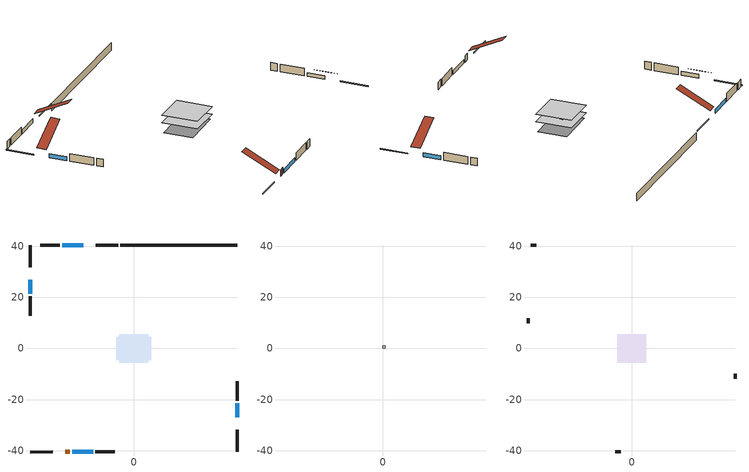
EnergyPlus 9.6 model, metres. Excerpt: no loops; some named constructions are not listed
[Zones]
living space
 floor adiabatic (AdiabaticFloorConstruction): -5.6,-5.6 -5.6,5.6 5.6,5.6 5.6,-5.6 z0.3
 floor foundation (Slab1 construction): -6.86,-4.57 -6.86,4.57 6.86,4.57 6.86,-4.57 z-2.13
 wall outside (RimJoist1 construction 1): -6.12,40.53 -14.93,40.53 z0.3:0.61
 wall outside (RimJoist1 construction 3): -40.53,-40.53 -31.72,-40.53 z0.3:0.61
 wall outside (RimJoist1 construction): -40.53,40.53 -40.53,31.72 z0.3:0.61
 wall outside (RimJoist1 construction 2): 40.53,-40.53 40.53,-31.72 z0.3:0.61
 wall outside (AdiabaticWallConstruction 1): -26.9,-40.53 -25.07,-40.53 z0.3:2.34
 wall outside (AdiabaticWallConstruction): -19.75,40.53 -27.98,40.53 / 40.53,-26.9 40.53,-21.41 / -24.14,-40.53 -15.91,-40.53 / -40.53,26.9 -40.53,21.41 z0.3:1.52
 wall outside (Wall1 construction): -28.91,40.53 -36.53,40.53 / -14.99,-40.53 -7.37,-40.53 / -40.53,20.49 -40.53,12.87 / 40.53,-20.49 40.53,-12.87 z0.3:2.74
 wall foundation (FoundationWall1 construction): 40.53,40.53 -5.19,40.53 z-2.13:0.3
 window (WindowConstruction): -19.75,40.53 -27.98,40.53 z0.3:1.52
 window (WindowConstruction 1): 40.53,-26.9 40.53,-21.41 z0.3:1.52
 window (WindowConstruction 2): -24.14,-40.53 -15.91,-40.53 z0.3:1.52
 window (WindowConstruction 3): -40.53,26.9 -40.53,21.41 z0.3:1.52
 door (Door): -26.9,-40.53 -25.07,-40.53 z0.3:2.34
 ceiling adiabatic (AdiabaticFloorConstruction 1): 5.6,-5.6 5.6,5.6 -5.6,5.6 -5.6,-5.6 z0.3
central ac and furnace airloop ret air zone
 floor adiabatic (AdiabaticConst): 0,0 0,1 1,1 1,0 z0
 wall adiabatic (AdiabaticConst): 0,1 0,0 1,0 1,1 0,1 z0:1
 ceiling adiabatic (AdiabaticConst): 1,0 1,1 0,1 0,0 z1
attic - unvented
 floor to living space (FrameFloor1 construction Reversed): -5.6,-5.6 -5.6,5.6 5.6,5.6 5.6,-5.6 z2.74
 wall outside (Wall2 construction): -37.46,40.53 -39.6,40.53 / -6.44,-40.53 -4.29,-40.53 / -40.53,11.94 -40.53,9.79 / 40.53,-11.94 40.53,-9.79 z0.3:2.74
 roof outside (Roof1 construction): -18.82,40.53,2.74 -18.82,29.94,8.04 -15.86,29.94,8.04 -15.86,40.53,2.74; -27.83,-40.53,2.74 -27.83,-29.94,8.04 -30.79,-29.94,8.04 -30.79,-40.53,2.74; -40.53,27.83,2.74 -29.94,27.83,8.04 -29.94,30.79,8.04 -40.53,30.79,2.74; 40.53,-27.83,2.74 29.94,-27.83,8.04 29.94,-30.79,8.04 40.53,-30.79,2.74
[Construction]
FrameFloor1 construction: ceiling loosefill ins, ceiling stud and cavity, gypsum board
[EnergyManagementSystem:Program]
central_ac_and_furnace_unitary_system_IQ_program: Set F_CH = -0.25; Set a1_AF_Qgr_clg = 0.718664047; Set a2_AF_Qgr_clg = 0.41797409; Set a3_AF_Qgr_clg = -0.136638137; Set a1_AF_EIR_clg = 1.143487507; Set a2_AF_EIR_clg = -0.13943972; Set a3_AF_EIR_clg = -0.004047787; Set a1_CH_Qgr_clg = -0.946; Set a2_CH_Qgr_clg = 0.0493; Set a3_CH_Qgr_clg = -0.00118; Set a4_CH_Qgr_clg = -1.15; Set a1_CH_P_clg = -0.313; Set a2_CH_P_clg = 0.0115; Set a3_CH_P_clg = 0.00266; Set a4_CH_P_clg = -0.116; Set q0_CH_clg = a1_CH_Qgr_clg; Set q1_CH_clg = a2_CH_Qgr_clg*central_ac_and_furnace_unitary_system_IQ_tin_s; Set q2_CH_clg = a3_CH_Qgr_clg*central_ac_and_furnace_unitary_system_IQ_tt_s; Set q3_CH_clg = a4_CH_Qgr_clg*F_CH; Set Y_CH_Q_clg = 1 + ((q0_CH_clg+(q1_CH_clg)+(q2_CH_clg)+(q3_CH_clg))*F_CH); Set p1_CH_clg = a1_CH_P_clg; Set p2_CH_clg = a2_CH_P_clg*central_ac_and_furnace_unitary_system_IQ_tin_s; Set p3_CH_clg = a3_CH_P_clg*central_ac_and_furnace_unitary_system_IQ_tt_s; Set p4_CH_clg = a4_CH_P_clg*F_CH; Set Y_CH_COP_clg = Y_CH_Q_clg/(1 + (p1_CH_clg+(p2_CH_clg)+(p3_CH_clg)+(p4_CH_clg))*F_CH); Set FF_CH = 1.182; Set FF_AF_clg = 1.0 + (-0.05); Set q_AF_CH_clg = (a1_AF_Qgr_clg) + ((a2_AF_Qgr_clg)*FF_CH) + ((a3_AF_Qgr_clg)*FF_CH*FF_CH); Set eir_AF_CH_clg = (a1_AF_EIR_clg) + ((a2_AF_EIR_clg)*FF_CH) + ((a3_AF_EIR_clg)*FF_CH*FF_CH); Set p_CH_Q_clg = Y_CH_Q_clg/q_AF_CH_clg; Set p_CH_COP_clg = Y_CH_COP_clg*eir_AF_CH_clg; Set FF_AF_comb_clg = FF_CH * FF_AF_clg; Set p_AF_Q_clg = (a1_AF_Qgr_clg) + ((a2_AF_Qgr_clg)*FF_AF_comb_clg) + ((a3_AF_Qgr_clg)*FF_AF_comb_clg*FF_AF_comb_clg); Set p_AF_COP_clg = 1.0 / ((a1_AF_EIR_clg) + ((a2_AF_EIR_clg)*FF_AF_comb_clg) + ((a3_AF_EIR_clg)*FF_AF_comb_clg*FF_AF_comb_clg)); Set FF_AF_nodef_clg = FF_AF_clg / (1 + (-0.25)); Set CAP_Cutler_Curve_Pre_clg = (a1_AF_Qgr_clg) + ((a2_AF_Qgr_clg)*FF_AF_nodef_clg) + ((a3_AF_Qgr_clg)*FF_AF_nodef_clg*FF_AF_nodef_clg); Set EIR_Cutler_Curve_Pre_clg = (a1_AF_EIR_clg) + ((a2_AF_EIR_clg)*FF_AF_nodef_clg) + ((a3_AF_EIR_clg)*FF_AF_nodef_clg*FF_AF_nodef_clg); Set CAP_Cutler_Curve_After_clg = p_CH_Q_clg * p_AF_Q_clg; Set EIR_Cutler_Curve_After_clg = (1.0 / (p_CH_COP_clg * p_AF_COP_clg)); Set CAP_IQ_adj_clg = CAP_Cutler_Curve_After_clg / CAP_Cutler_Curve_Pre_clg; Set EIR_IQ_adj_clg = EIR_Cutler_Curve_After_clg / EIR_Cutler_Curve_Pre_clg; Set CAP_c1_clg = 0.718664047; Set CAP_c2_clg = 0.41797409; Set CAP_c3_clg = -0.136638137; Set EIR_c1_clg = 1.143487507; Set EIR_c2_clg = -0.13943972; Set EIR_c3_clg = -0.004047787; Set cap_curve_v_pre_clg = (CAP_c1_clg) + ((CAP_c2_clg)*FF_AF_nodef_clg) + ((CAP_c3_clg)*FF_AF_nodef_clg*FF_AF_nodef_clg); Set eir_curve_v_pre_clg = (EIR_c1_clg) + ((EIR_c2_clg)*FF_AF_nodef_clg) + ((EIR_c3_clg)*FF_AF_nodef_clg*FF_AF_nodef_clg); Set central_ac_and_furnace_unitary_system_IQ_cap_act_clg = cap_curve_v_pre_clg * CAP_IQ_adj_clg; Set central_ac_and_furnace_unitary_system_IQ_eir_pow_act_clg = eir_curve_v_pre_clg * EIR_IQ_adj_clg; If central_ac_and_furnace_unitary_system_IQ_cap_act_clg < 0.0; Set central_ac_and_furnace_unitary_system_IQ_cap_act_clg = 1.0; EndIf; If central_ac_and_furnace_unitary_system_IQ_eir_pow_act_clg < 0.0; Set central_ac_and_furnace_unitary_system_IQ_eir_pow_act_clg = 1.0; EndIf
component_loads_program: Set hr_walls = 0; Set hr_walls = hr_walls + s_conv_9 + s_ig_9 + s_sol_9 + s_lgt_9 + s_surf_9; Set hr_walls = hr_walls + s_conv_10 + s_ig_10 + s_sol_10 + s_lgt_10 + s_surf_10; Set hr_walls = hr_walls + s_conv_11 + s_ig_11 + s_sol_11 + s_lgt_11 + s_surf_11; Set hr_walls = hr_walls + s_conv_12 + s_ig_12 + s_sol_12 + s_lgt_12 + s_surf_12; Set hr_rim_joists = 0; Set hr_rim_joists = hr_rim_joists + s_conv_4 + s_ig_4 + s_sol_4 + s_lgt_4 + s_surf_4; Set hr_rim_joists = hr_rim_joists + s_conv_5 + s_ig_5 + s_sol_5 + s_lgt_5 + s_surf_5; Set hr_rim_joists = hr_rim_joists + s_conv_6 + s_ig_6 + s_sol_6 + s_lgt_6 + s_surf_6; Set hr_rim_joists = hr_rim_joists + s_conv_7 + s_ig_7 + s_sol_7 + s_lgt_7 + s_surf_7; Set hr_foundation_walls = 0; Set hr_foundation_walls = hr_foundation_walls + s_conv + s_ig + s_sol + s_lgt + s_surf; Set hr_floors = 0; Set hr_slabs = 0; Set hr_slabs = hr_slabs + s_conv_8 + s_ig_8 + s_sol_8 + s_lgt_8 + s_surf_8; Set hr_ceilings = 0; Set hr_ceilings = hr_ceilings + s_conv_1 + s_ig_1 + s_sol_1 + s_lgt_1 + s_surf_1; Set hr_roofs = 0; Set hr_windows = 0; Set hr_windows = hr_windows - ss_trans_in + ss_back_out * ZoneTimestep * 3600 + ss_sw_abs * ZoneTimestep * 3600 - ss_sol_abs + ss_trans_out * ZoneTimestep * 3600 + ss_conv_1 + ss_ig_1 + ss_surf_1; Set hr_windows = hr_windows - ss_trans_in_1 + ss_back_out_1 * ZoneTimestep * 3600 + ss_sw_abs_1 * ZoneTimestep * 3600 - ss_sol_abs_1 + ss_trans_out_1 * ZoneTimestep * 3600 + ss_conv_2 + ss_ig_2 + ss_surf_2; Set hr_windows = hr_windows - ss_trans_in_2 + ss_back_out_2 * ZoneTimestep * 3600 + ss_sw_abs_2 * ZoneTimestep * 3600 - ss_sol_abs_2 + ss_trans_out_2 * ZoneTimestep * 3600 + ss_conv_3 + ss_ig_3 + ss_surf_3; Set hr_windows = hr_windows - ss_trans_in_3 + ss_back_out_3 * ZoneTimestep * 3600 + ss_sw_abs_3 * ZoneTimestep * 3600 - ss_sol_abs_3 + ss_trans_out_3 * ZoneTimestep * 3600 + ss_conv_4 + ss_ig_4 + ss_surf_4; Set hr_doors = 0; Set hr_doors = hr_doors + ss_sol + ss_lgt + ss_conv + ss_ig + ss_surf; Set hr_skylights = 0; Set hr_internal_mass = 0; Set hr_internal_mass = hr_internal_mass + s_conv_2 + s_ig_2 + s_sol_2 + s_lgt_2 + s_surf_2; Set hr_internal_mass = hr_internal_mass + s_conv_3 + s_ig_3 + s_sol_3 + s_lgt_3 + s_surf_3; Set hr_internal_mass = hr_internal_mass + im_conv + im_ig + im_sol + im_lgt + im_surf; Set hr_internal_mass = hr_internal_mass + im_conv_1 + im_ig_1 + im_sol_1 + im_lgt_1 + im_surf_1; Set hr_internal_mass = hr_internal_mass + im_conv_2 + im_ig_2 + im_sol_2 + im_lgt_2 + im_surf_2; Set hr_internal_mass = hr_internal_mass + im_conv_3 + im_ig_3 + im_sol_3 + im_lgt_3 + im_surf_3; Set hr_intgains = 0; Set hr_intgains = hr_intgains - ig_ee_conv - ig_ee_rad; Set hr_intgains = hr_intgains - ig_ee_conv_1 - ig_ee_rad_1; Set hr_intgains = hr_intgains - ig_ee_conv_2 - ig_ee_rad_2; Set hr_intgains = hr_intgains - ig_ee_conv_3 - ig_ee_rad_3; Set hr_intgains = hr_intgains - ig_ee_conv_4 - ig_ee_rad_4; Set hr_intgains = hr_intgains - ig_ee_conv_5 - ig_ee_rad_5; Set hr_intgains = hr_intgains - ig_ee_conv_6 - ig_ee_rad_6; Set hr_intgains = hr_intgains - ig_ee_conv_7 - ig_ee_rad_7; Set hr_intgains = hr_intgains - ig_oe_conv - ig_oe_rad; Set hr_intgains = hr_intgains - ig_oe_conv_1 - ig_oe_rad_1; Set hr_intgains = hr_intgains - ig_oe_conv_2 - ig_oe_rad_2; Set hr_intgains = hr_intgains - ig_lgt_conv - ig_lgt_rad - ig_lgt_vis; Set hr_intgains = hr_intgains - ig_ppl_conv - ig_ppl_rad; Set hr_intgains = hr_intgains + dhw_loss * (1.0*(1-dhw_rtf) + 1.0*dhw_rtf); Set hr_infil = 0; Set hr_infil = hr_infil - infil_gain + infil_loss; Set hr_natvent = 0; Set hr_natvent = hr_natvent - natural_vent_gain + natural_vent_loss; Set hr_whf = 0; Set hr_whf = hr_whf - whole_house_fan_gain + whole_house_fan_loss; Set hr_mechvent = 0; Set hr_mechvent = hr_mechvent - mv_conv - mv_rad; Set hr_mechvent = hr_mechvent - mv_conv_1 - mv_rad_1; Set hr_mechvent = hr_mechvent - mv_conv_2 - mv_rad_2; Set hr_mechvent = hr_mechvent - mv_conv_3 - mv_rad_3; Set hr_ducts = 0; Set hr_ducts = hr_ducts - ducts_conv - ducts_rad; Set hr_ducts = hr_ducts - ducts_conv_1 - ducts_rad_1; Set hr_ducts = hr_ducts - ducts_conv_2 - ducts_rad_2; Set hr_ducts = hr_ducts - ducts_conv_3 - ducts_rad_3; Set hr_ducts = hr_ducts - ducts_conv_4 - ducts_rad_4; Set hr_ducts = hr_ducts - ducts_conv_5 - ducts_rad_5; Set hr_ducts = hr_ducts + (duct_mix_loss - duct_mix_gain); Set htg_mode = 0; Set clg_mode = 0; If (htg_load_liv > 0); Set htg_mode = 1; ElseIf (clg_load_liv > 0); Set clg_mode = 1; ElseIf (cool_season > 0); Set clg_mode = 1; Else; Set htg_mode = 1; EndIf; Set loads_htg_walls = hr_walls * htg_mode; Set loads_htg_rim_joists = hr_rim_joists * htg_mode; Set loads_htg_foundation_walls = hr_foundation_walls * htg_mode; Set loads_htg_floors = hr_floors * htg_mode; Set loads_htg_slabs = hr_slabs * htg_mode; Set loads_htg_ceilings = hr_ceilings * htg_mode; Set loads_htg_roofs = hr_roofs * htg_mode; Set loads_htg_windows = hr_windows * htg_mode; Set loads_htg_doors = hr_doors * htg_mode; Set loads_htg_skylights = hr_skylights * htg_mode; Set loads_htg_internal_mass = hr_internal_mass * htg_mode; Set loads_htg_intgains = hr_intgains * htg_mode; Set loads_htg_infil = hr_infil * htg_mode; Set loads_htg_mechvent = hr_mechvent * htg_mode; Set loads_htg_natvent = hr_natvent * htg_mode; Set loads_htg_whf = hr_whf * htg_mode; Set loads_htg_ducts = hr_ducts * htg_mode; Set loads_clg_walls = -hr_walls * clg_mode; Set loads_clg_rim_joists = -hr_rim_joists * clg_mode; Set loads_clg_foundation_walls = -hr_foundation_walls * clg_mode; Set loads_clg_floors = -hr_floors * clg_mode; Set loads_clg_slabs = -hr_slabs * clg_mode; Set loads_clg_ceilings = -hr_ceilings * clg_mode; Set loads_clg_roofs = -hr_roofs * clg_mode; Set loads_clg_windows = -hr_windows * clg_mode; Set loads_clg_doors = -hr_doors * clg_mode; Set loads_clg_skylights = -hr_skylights * clg_mode; Set loads_clg_internal_mass = -hr_internal_mass * clg_mode; Set loads_clg_intgains = -hr_intgains * clg_mode; Set loads_clg_infil = -hr_infil * clg_mode; Set loads_clg_mechvent = -hr_mechvent * clg_mode; Set loads_clg_natvent = -hr_natvent * clg_mode; Set loads_clg_whf = -hr_whf * clg_mode; Set loads_clg_ducts = -hr_ducts * clg_mode
natural_vent_program: Set Tin = airflow_tin_s; Set Tout = airflow_tt_s; Set Wout = out_wt_s; Set Pbar = out_pb_s; Set Phiout = (@RhFnTdbWPb Tout Wout Pbar); Set MaxHR = 0.0115; Set MaxRH = 0.7; Set Tnvsp = (htg_sp_s + clg_sp_s) / 2; Set NVavail = natural_vent_avail_s; Set ClgSsnAvail = cool_season; If (Wout < MaxHR) && (Phiout < MaxRH) && (Tin > Tout) && (Tin > Tnvsp) && (ClgSsnAvail > 0); Set WHF_Flow = 0; Set Adj = (Tin-Tnvsp)/(Tin-Tout); Set Adj = (@Min Adj 1); Set Adj = (@Max Adj 0); If (WHF_Flow > 0); Set natural_vent_flow_act = 0; Set whole_house_fan_flow_act = WHF_Flow*Adj; Set whole_house_fan_mix_act = WHF_Flow*Adj; Set WHF_W = 0; Set whole_house_fan_act = WHF_W*Adj; ElseIf (NVavail > 0); Set NVArea = 13444.9279488; Set Cs = 0.00010923681099656359; Set Cw = 6.798490431308354e-05; Set Tdiff = Tin-Tout; Set dT = (@Abs Tdiff); Set Vwind = site_vw_s; Set SGNV = NVArea*Adj*((((Cs*dT)+(Cw*(Vwind^2)))^0.5)/1000); Set MaxNV = 3.3980215910400005; Set natural_vent_flow_act = (@Min SGNV MaxNV); Set whole_house_fan_flow_act = 0; Set whole_house_fan_mix_act = 0; Set whole_house_fan_act = 0; EndIf; Else; Set natural_vent_flow_act = 0; Set whole_house_fan_flow_act = 0; Set whole_house_fan_mix_act = 0; Set whole_house_fan_act = 0; EndIf
total_loads_program: Set loads_htg_tot = 0; Set loads_clg_tot = 0; If htg_load_liv > 0; Set loads_htg_tot = htg_load_tot - clg_load_tot; ElseIf clg_load_liv > 0; Set loads_clg_tot = clg_load_tot - htg_load_tot; EndIf
water_heater_EC_adj: Set dhw_e_cons = water_heater_energy + water_heater_on_cycle_parasitic + water_heater_off_cycle_parasitic; Set water_heater_ec_adj_act = -0.06977296157475688 * dhw_e_cons
[EnergyManagementSystem:Subroutine]
central_ac_and_furnace_airloop_0_duct_subroutine: Set AH_MFR = central_ac_and_furnace_airloop_AH_MFR; If AH_MFR>0; Set AH_Tout = central_ac_and_furnace_airloop_AH_Tout; Set AH_Wout = central_ac_and_furnace_airloop_AH_Wout; Set RA_T = central_ac_and_furnace_airloop_RA_T; Set RA_W = central_ac_and_furnace_airloop_Ra_W; Set Fan_RTF = central_ac_and_furnace_airloop_Fan_RTF; Set DZ_T = central_ac_and_furnace_airloop_0_DZ_T; Set DZ_W = central_ac_and_furnace_airloop_0_DZ_W; Set AH_VFR = central_ac_and_furnace_airloop_AH_VFR; Set h_SA = (@HFnTdbW AH_Tout AH_Wout); Set h_RA = (@HFnTdbW RA_T RA_W); Set h_fg = (@HfgAirFnWTdb AH_Wout AH_Tout); Set h_DZ = (@HFnTdbW DZ_T DZ_W); Set air_cp = 1006.0; Set f_sup = 0.035396 / (central_ac_and_furnace_airloop_max_sup_fan_mfr * 1.0135); Set f_ret = 0.011799 / (central_ac_and_furnace_airloop_max_sup_fan_mfr * 1.0135); Set sup_lk_mfr = f_sup * AH_MFR; Set ret_lk_mfr = f_ret * AH_MFR; Set SupTotLkToLiv = sup_lk_mfr*(h_RA - h_SA); Set SupLatLkToLv = sup_lk_mfr*h_fg*(RA_W-AH_Wout); Set SupSensLkToLv = SupTotLkToLiv-SupLatLkToLv; Set supply_ua = 17.617; Set eTm = 0-((Fan_RTF/(AH_MFR*air_cp))*supply_ua); Set t_sup = DZ_T+((AH_Tout-DZ_T)*(@Exp eTm)); Set SupCondToLv = AH_MFR*air_cp*(t_sup-AH_Tout); Set SupCondToDZ = 0-SupCondToLv; Set return_ua = 15.515; Set eTm = 0-((Fan_RTF/(AH_MFR*air_cp))*return_ua); Set t_ret = DZ_T+((RA_T-DZ_T)*(@Exp eTm)); Set RetCondToRP = AH_MFR*air_cp*(t_ret-RA_T); Set RetCondToDZ = 0-RetCondToRP; Set RetLatLkToRP = 0; Set RetSensLkToRP = ret_lk_mfr*air_cp*(DZ_T-RA_T); Set SupTotLkToDZ = sup_lk_mfr*(h_SA-h_DZ); Set SupLatLkToDZ = sup_lk_mfr*h_fg*(AH_Wout-DZ_W); Set SupSensLkToDZ = SupTotLkToDZ-SupLatLkToDZ; Set f_imbalance = f_sup-f_ret; Set oa_vfr = 0.0 * f_imbalance * AH_VFR; Set sup_lk_vfr = f_sup * AH_VFR; Set ret_lk_vfr = f_ret * AH_VFR; If f_sup > f_ret; Set ZoneMixLvToDZ = 0; Set ZoneMixDZToLv = (sup_lk_vfr-ret_lk_vfr)-oa_vfr; Else; Set ZoneMixLvToDZ = (ret_lk_vfr-sup_lk_vfr)+oa_vfr; Set ZoneMixDZToLv = 0; EndIf; Else; Set SupLatLkToLv = 0; Set SupSensLkToLv = 0; Set SupCondToLv = 0; Set RetCondToRP = 0; Set RetLatLkToRP = 0; Set RetSensLkToRP = 0; Set RetCondToDZ = 0; Set SupCondToDZ = 0; Set SupLatLkToDZ = 0; Set SupSensLkToDZ = 0; Set ZoneMixLvToDZ = 0; Set ZoneMixDZToLv = 0; EndIf; Set central_ac_and_furnace_airloop_0_SupLatLkToLv = SupLatLkToLv; Set central_ac_and_furnace_airloop_0_SupSensLkToLv = SupSensLkToLv; Set central_ac_and_furnace_airloop_0_SupCondToLv = SupCondToLv; Set central_ac_and_furnace_airloop_0_RetCondToRP = RetCondToRP; Set central_ac_and_furnace_airloop_0_RetLatLkToRP = RetLatLkToRP; Set central_ac_and_furnace_airloop_0_RetSensLkToRP = RetSensLkToRP; Set central_ac_and_furnace_airloop_0_RetCondToDZ = RetCondToDZ; Set central_ac_and_furnace_airloop_0_SupCondToDZ = SupCondToDZ; Set central_ac_and_furnace_airloop_0_SupLatLkToDZ = SupLatLkToDZ; Set central_ac_and_furnace_airloop_0_SupSensLkToDZ = SupSensLkToDZ; Set central_ac_and_furnace_airloop_0_ZoneMixLvToDZ = ZoneMixLvToDZ; Set central_ac_and_furnace_airloop_0_ZoneMixDZToLv = ZoneMixDZToLv
[EnergyManagementSystem:ProgramCallingManager]
central ac and furnace supply fan disaggregate program calling manager: EndOfSystemTimestepBeforeHVACReporting; central_ac_and_furnace_supply_fan_disaggregate_program
central ac and furnace supply fan disaggregate program calling manager 1: EndOfSystemTimestepBeforeHVACReporting; central_ac_and_furnace_supply_fan_disaggregate_program_1
central ac and furnace unitary system IQ program manager: BeginTimestepBeforePredictor; central_ac_and_furnace_unitary_system_IQ_program
central_ac_and_furnace_airloop_0_duct_program calling manager: EndOfSystemTimestepAfterHVACReporting; central_ac_and_furnace_airloop_0_duct_program
component_loads_program calling manager: EndOfZoneTimestepAfterZoneReporting; component_loads_program
fixedwindow_view_factor_to_ground_program calling manager: BeginZoneTimestepAfterInitHeatBalance; fixedwindow_view_factor_to_ground_program
infil_program calling manager: BeginTimestepBeforePredictor; infil_program
natural_vent_program calling manager: BeginTimestepBeforePredictor; natural_vent_program
total_loads_program calling manager: EndOfZoneTimestepAfterZoneReporting; total_loads_program
water heater EC_adj ProgramManager: EndOfSystemTimestepBeforeHVACReporting; water_heater_EC_adj
[EnergyManagementSystem:OutputVariable]
Name | EMS Variable | Type of Data in Variable | Update Frequency | EMS Program or Subroutine | Units
central ac and furnace supply fan clg disaggregate | central_ac_and_furnace_supply_fan_clg | Summed | SystemTimestep | central_ac_and_furnace_supply_fan_disaggregate_program | J
central ac and furnace supply fan htg primary disaggregate | central_ac_and_furnace_supply_fan_primary_htg | Summed | SystemTimestep | central_ac_and_furnace_supply_fan_disaggregate_program_1 | J
water heater EC adjustment outvar | water_heater_EC_adjustment_energy_consumption | Summed | SystemTimestep | water_heater_EC_adj | J
loads_htg_tot_peakload_outvar; loads_htg_tot_annual_outvar; loads_htg_tot_timeseries_outvar | loads_htg_tot | Summed | ZoneTimestep | total_loads_program | J
loads_clg_tot_peakload_outvar; loads_clg_tot_annual_outvar; loads_clg_tot_timeseries_outvar | loads_clg_tot | Summed | ZoneTimestep | total_loads_program | J
loads_htg_roofs_annual_outvar; loads_htg_roofs_timeseries_outvar | loads_htg_roofs | Summed | ZoneTimestep | component_loads_program | J
loads_htg_ceilings_annual_outvar; loads_htg_ceilings_timeseries_outvar | loads_htg_ceilings | Summed | ZoneTimestep | component_loads_program | J
loads_htg_walls_annual_outvar; loads_htg_walls_timeseries_outvar | loads_htg_walls | Summed | ZoneTimestep | component_loads_program | J
loads_htg_rim_joists_annual_outvar; loads_htg_rim_joists_timeseries_outvar | loads_htg_rim_joists | Summed | ZoneTimestep | component_loads_program | J
loads_htg_foundation_walls_annual_outvar; loads_htg_foundation_walls_timeseries_outvar | loads_htg_foundation_walls | Summed | ZoneTimestep | component_loads_program | J
loads_htg_doors_annual_outvar; loads_htg_doors_timeseries_outvar | loads_htg_doors | Summed | ZoneTimestep | component_loads_program | J
loads_htg_windows_annual_outvar; loads_htg_windows_timeseries_outvar | loads_htg_windows | Summed | ZoneTimestep | component_loads_program | J
loads_htg_skylights_annual_outvar; loads_htg_skylights_timeseries_outvar | loads_htg_skylights | Summed | ZoneTimestep | component_loads_program | J
loads_htg_floors_annual_outvar; loads_htg_floors_timeseries_outvar | loads_htg_floors | Summed | ZoneTimestep | component_loads_program | J
loads_htg_slabs_annual_outvar; loads_htg_slabs_timeseries_outvar | loads_htg_slabs | Summed | ZoneTimestep | component_loads_program | J
loads_htg_internal_mass_annual_outvar; loads_htg_internal_mass_timeseries_outvar | loads_htg_internal_mass | Summed | ZoneTimestep | component_loads_program | J
loads_htg_infil_annual_outvar; loads_htg_infil_timeseries_outvar | loads_htg_infil | Summed | ZoneTimestep | component_loads_program | J
loads_htg_natvent_annual_outvar; loads_htg_natvent_timeseries_outvar | loads_htg_natvent | Summed | ZoneTimestep | component_loads_program | J
loads_htg_mechvent_annual_outvar; loads_htg_mechvent_timeseries_outvar | loads_htg_mechvent | Summed | ZoneTimestep | component_loads_program | J
loads_htg_whf_annual_outvar; loads_htg_whf_timeseries_outvar | loads_htg_whf | Summed | ZoneTimestep | component_loads_program | J
loads_htg_ducts_annual_outvar; loads_htg_ducts_timeseries_outvar | loads_htg_ducts | Summed | ZoneTimestep | component_loads_program | J
loads_htg_intgains_annual_outvar; loads_htg_intgains_timeseries_outvar | loads_htg_intgains | Summed | ZoneTimestep | component_loads_program | J
loads_clg_roofs_annual_outvar; loads_clg_roofs_timeseries_outvar | loads_clg_roofs | Summed | ZoneTimestep | component_loads_program | J
loads_clg_ceilings_annual_outvar; loads_clg_ceilings_timeseries_outvar | loads_clg_ceilings | Summed | ZoneTimestep | component_loads_program | J
loads_clg_walls_annual_outvar; loads_clg_walls_timeseries_outvar | loads_clg_walls | Summed | ZoneTimestep | component_loads_program | J
loads_clg_rim_joists_annual_outvar; loads_clg_rim_joists_timeseries_outvar | loads_clg_rim_joists | Summed | ZoneTimestep | component_loads_program | J
loads_clg_foundation_walls_annual_outvar; loads_clg_foundation_walls_timeseries_outvar | loads_clg_foundation_walls | Summed | ZoneTimestep | component_loads_program | J
loads_clg_doors_annual_outvar; loads_clg_doors_timeseries_outvar | loads_clg_doors | Summed | ZoneTimestep | component_loads_program | J
loads_clg_windows_annual_outvar; loads_clg_windows_timeseries_outvar | loads_clg_windows | Summed | ZoneTimestep | component_loads_program | J
loads_clg_skylights_annual_outvar; loads_clg_skylights_timeseries_outvar | loads_clg_skylights | Summed | ZoneTimestep | component_loads_program | J
loads_clg_floors_annual_outvar; loads_clg_floors_timeseries_outvar | loads_clg_floors | Summed | ZoneTimestep | component_loads_program | J
loads_clg_slabs_annual_outvar; loads_clg_slabs_timeseries_outvar | loads_clg_slabs | Summed | ZoneTimestep | component_loads_program | J
loads_clg_internal_mass_annual_outvar; loads_clg_internal_mass_timeseries_outvar | loads_clg_internal_mass | Summed | ZoneTimestep | component_loads_program | J
loads_clg_infil_annual_outvar; loads_clg_infil_timeseries_outvar | loads_clg_infil | Summed | ZoneTimestep | component_loads_program | J
loads_clg_natvent_annual_outvar; loads_clg_natvent_timeseries_outvar | loads_clg_natvent | Summed | ZoneTimestep | component_loads_program | J
loads_clg_mechvent_annual_outvar; loads_clg_mechvent_timeseries_outvar | loads_clg_mechvent | Summed | ZoneTimestep | component_loads_program | J
loads_clg_whf_annual_outvar; loads_clg_whf_timeseries_outvar | loads_clg_whf | Summed | ZoneTimestep | component_loads_program | J
loads_clg_ducts_annual_outvar; loads_clg_ducts_timeseries_outvar | loads_clg_ducts | Summed | ZoneTimestep | component_loads_program | J
loads_clg_intgains_annual_outvar; loads_clg_intgains_timeseries_outvar | loads_clg_intgains | Summed | ZoneTimestep | component_loads_program | J
infil_flow_act_timeseries_outvar | infil_flow_act | Averaged | ZoneTimestep | infil_program | m^3/s
Qfan_timeseries_outvar | Qfan | Averaged | ZoneTimestep | infil_program | m^3/s
natural_vent_flow_act_timeseries_outvar | natural_vent_flow_act | Averaged | ZoneTimestep | natural_vent_program | m^3/s
whole_house_fan_flow_act_timeseries_outvar | whole_house_fan_flow_act | Averaged | ZoneTimestep | natural_vent_program | m^3/s
[Schedule:Day:Interval]
occupants schedule allday1: No, 07:00, 1, 08:00, 0.868852, 09:00, 0.409836, 16:00, 0.245902, 17:00, 0.295082, 18:00, 0.540984, 21:00, 0.885246, 24:00, 1
Schedule Day 5; Schedule Day 14; Schedule Day 7; Schedule Day 10; Schedule Day 9; Schedule Day 12; Schedule Day 13; cooling season schedule allday1; cooling season schedule allday11: No, 24:00, 0
lighting schedule allday1: No, 01:00, 0.123751, 02:00, 0.0742506, 04:00, 0.0495004, 05:00, 0.0550333, 06:00, 0.151005, 07:00, 0.354518, 08:00, 0.448634, 09:00, 0.476771, 10:00, 0.490088, 11:00, 0.476763, 12:00, 0.458301, 13:00, 0.444976, 14:00, 0.441055, 15:00, 0.447927, 16:00, 0.48986, 17:00, 0.601585, 18:00, 0.797807, 19:00, 0.978646, 20:00, 0.990805, 21:00, 0.822578, 22:00, 0.620621, 23:00, 0.536431, 24:00, 0.249225
lighting schedule allday2: No, 01:00, 0.123751, 02:00, 0.0742506, 04:00, 0.0495004, 05:00, 0.0547503, 06:00, 0.149594, 07:00, 0.351204, 08:00, 0.44444, 09:00, 0.470027, 10:00, 0.480931, 11:00, 0.467731, 12:00, 0.449442, 13:00, 0.436241, 14:00, 0.432357, 15:00, 0.435458, 16:00, 0.457541, 17:00, 0.526174, 18:00, 0.674382, 19:00, 0.867815, 20:00, 0.979613, 21:00, 0.912905, 22:00, 0.727145, 23:00, 0.638088, 24:00, 0.249225
lighting schedule allday3: No, 01:00, 0.123751, 02:00, 0.0742506, 04:00, 0.0495004, 05:00, 0.0539769, 06:00, 0.145737, 07:00, 0.342151, 08:00, 0.432984, 09:00, 0.451822, 10:00, 0.456356, 11:00, 0.443495, 12:00, 0.425678, 13:00, 0.412817, 14:00, 0.409033, 15:00, 0.410444, 16:00, 0.422423, 17:00, 0.463778, 18:00, 0.567207, 19:00, 0.736351, 20:00, 0.89541, 21:00, 0.928337, 22:00, 0.807462, 23:00, 0.499769, 24:00, 0.249225
lighting schedule allday4: No, 01:00, 0.123751, 02:00, 0.0742506, 04:00, 0.0495004, 05:00, 0.0529206, 06:00, 0.14047, 07:00, 0.329784, 08:00, 0.417334, 09:00, 0.427474, 10:00, 0.423826, 11:00, 0.411431, 12:00, 0.394257, 13:00, 0.381861, 14:00, 0.378214, 15:00, 0.377995, 16:00, 0.379305, 17:00, 0.386076, 18:00, 0.412203, 19:00, 0.483741, 20:00, 0.618803, 21:00, 0.782651, 22:00, 0.880006, 23:00, 0.59731, 24:00, 0.249225
lighting schedule allday5: No, 01:00, 0.123751, 02:00, 0.0742506, 04:00, 0.0495004, 05:00, 0.0518642, 06:00, 0.135202, 07:00, 0.317417, 08:00, 0.401684, 09:00, 0.403727, 10:00, 0.392499, 11:00, 0.380568, 12:00, 0.364039, 13:00, 0.352108, 14:00, 0.348597, 15:00, 0.348344, 16:00, 0.349185, 17:00, 0.353494, 18:00, 0.37052, 19:00, 0.419884, 20:00, 0.522801, 21:00, 0.670504, 22:00, 0.799058, 23:00, 0.582332, 24:00, 0.249225
lighting schedule allday6: No, 01:00, 0.123751, 02:00, 0.0742506, 04:00, 0.0495004, 05:00, 0.0510908, 06:00, 0.131346, 07:00, 0.308364, 08:00, 0.390227, 09:00, 0.386724, 10:00, 0.370329, 11:00, 0.358738, 12:00, 0.34268, 13:00, 0.33109, 14:00, 0.327679, 15:00, 0.327431, 16:00, 0.328169, 17:00, 0.3317, 18:00, 0.345176, 19:00, 0.384002, 20:00, 0.467137, 21:00, 0.595227, 22:00, 0.726082, 23:00, 0.557461, 24:00, 0.249225
lighting schedule allday7: No, 01:00, 0.123751, 02:00, 0.0742506, 04:00, 0.0495004, 05:00, 0.0508078, 06:00, 0.129935, 07:00, 0.30505, 08:00, 0.386033, 09:00, 0.380581, 10:00, 0.362375, 11:00, 0.350909, 12:00, 0.335023, 13:00, 0.323557, 14:00, 0.320183, 15:00, 0.319942, 16:00, 0.320696, 17:00, 0.324296, 18:00, 0.337983, 19:00, 0.377272, 20:00, 0.461059, 21:00, 0.589559, 22:00, 0.71999, 23:00, 0.553959, 24:00, 0.249225
lighting schedule allday8: No, 01:00, 0.123751, 02:00, 0.0742506, 04:00, 0.0495004, 05:00, 0.0510908, 06:00, 0.131346, 07:00, 0.308364, 08:00, 0.390227, 09:00, 0.386724, 10:00, 0.370329, 11:00, 0.358738, 12:00, 0.34268, 13:00, 0.33109, 14:00, 0.327679, 15:00, 0.327463, 16:00, 0.328508, 17:00, 0.333671, 18:00, 0.353343, 19:00, 0.408235, 20:00, 0.517996, 21:00, 0.667796, 22:00, 0.788015, 23:00, 0.571055, 24:00, 0.249225
lighting schedule allday9: No, 01:00, 0.123751, 02:00, 0.0742506, 04:00, 0.0495004, 05:00, 0.0518642, 06:00, 0.135202, 07:00, 0.317417, 08:00, 0.401684, 09:00, 0.403727, 10:00, 0.392499, 11:00, 0.380568, 12:00, 0.364039, 13:00, 0.352108, 14:00, 0.348597, 15:00, 0.34858, 16:00, 0.351275, 17:00, 0.363405, 18:00, 0.404274, 19:00, 0.501103, 20:00, 0.656115, 21:00, 0.806081, 22:00, 0.850995, 23:00, 0.561051, 24:00, 0.249225
lighting schedule allday10: No, 01:00, 0.123751, 02:00, 0.0742506, 04:00, 0.0495004, 05:00, 0.0529206, 06:00, 0.14047, 07:00, 0.329784, 08:00, 0.417334, 09:00, 0.427474, 10:00, 0.423826, 11:00, 0.411431, 12:00, 0.394257, 13:00, 0.381861, 14:00, 0.378214, 15:00, 0.378919, 16:00, 0.386741, 17:00, 0.41682, 18:00, 0.500557, 19:00, 0.655466, 20:00, 0.829225, 21:00, 0.905334, 22:00, 0.820928, 23:00, 0.509707, 24:00, 0.249225
lighting schedule allday11: No, 01:00, 0.123751, 02:00, 0.0742506, 04:00, 0.0495004, 05:00, 0.0539769, 06:00, 0.145737, 07:00, 0.342151, 08:00, 0.432984, 09:00, 0.451822, 10:00, 0.456356, 11:00, 0.443495, 12:00, 0.425678, 13:00, 0.412817, 14:00, 0.409033, 15:00, 0.421324, 16:00, 0.481818, 17:00, 0.61218, 18:00, 0.804217, 19:00, 0.945912, 20:00, 0.918658, 21:00, 0.747013, 22:00, 0.56552, 23:00, 0.493046, 24:00, 0.249225
lighting schedule allday12: No, 01:00, 0.123751, 02:00, 0.0742506, 04:00, 0.0495004, 05:00, 0.0547503, 06:00, 0.149594, 07:00, 0.351204, 08:00, 0.44444, 09:00, 0.470027, 10:00, 0.480931, 11:00, 0.467731, 12:00, 0.449442, 13:00, 0.436241, 14:00, 0.432357, 15:00, 0.445561, 16:00, 0.513103, 17:00, 0.660674, 18:00, 0.869445, 19:00, 1, 20:00, 0.932675, 21:00, 0.731582, 22:00, 0.553643, 23:00, 0.488328, 24:00, 0.249225
clothes dryer allday1: No, 01:00, 0.123457, 02:00, 0.0740741, 03:00, 0.0493827, 04:00, 0.0246914, 05:00, 0.0493827, 06:00, 0.0740741, 07:00, 0.197531, 08:00, 0.395062, 09:00, 0.592593, 10:00, 0.839506, 11:00, 0.962963, 12:00, 1, 13:00, 0.91358, 14:00, 0.82716, 15:00, 0.703704, 16:00, 0.753086, 17:00, 0.679012, 18:00, 0.666667, 20:00, 0.62963, 21:00, 0.641975, 22:00, 0.666667, 23:00, 0.54321, 24:00, 0.296296
cooking range allday1; cooking range allday12: No, 02:00, 0.0466667, 04:00, 0.0266667, 05:00, 0.0466667, 06:00, 0.0733333, 07:00, 0.166667, 08:00, 0.28, 09:00, 0.306667, 10:00, 0.32, 11:00, 0.28, 12:00, 0.333333, 13:00, 0.38, 14:00, 0.306667, 15:00, 0.38, 16:00, 0.293333, 17:00, 0.613333, 18:00, 1, 19:00, 0.78, 20:00, 0.4, 21:00, 0.233333, 22:00, 0.166667, 23:00, 0.106667, 24:00, 0.0733333
cooking range allday3; cooking range allday5: No, 02:00, 0.0421574, 04:00, 0.0240899, 05:00, 0.0421574, 06:00, 0.0662473, 07:00, 0.150562, 08:00, 0.252944, 09:00, 0.277034, 10:00, 0.289079, 11:00, 0.252944, 12:00, 0.301124, 13:00, 0.343282, 14:00, 0.277034, 15:00, 0.343282, 16:00, 0.264989, 17:00, 0.554069, 18:00, 0.903373, 19:00, 0.704631, 20:00, 0.361349, 21:00, 0.210787, 22:00, 0.150562, 23:00, 0.0963598, 24:00, 0.0662473
cooking range allday4: No, 02:00, 0.0419872, 04:00, 0.0239927, 05:00, 0.0419872, 06:00, 0.0659799, 07:00, 0.149954, 08:00, 0.251923, 09:00, 0.275916, 10:00, 0.287912, 11:00, 0.251923, 12:00, 0.299909, 13:00, 0.341896, 14:00, 0.275916, 15:00, 0.341896, 16:00, 0.26392, 17:00, 0.551832, 18:00, 0.899727, 19:00, 0.701787, 20:00, 0.359891, 21:00, 0.209936, 22:00, 0.149954, 23:00, 0.0959708, 24:00, 0.0659799
cooking range allday6; cooking range allday9: No, 02:00, 0.0378608, 04:00, 0.0216348, 05:00, 0.0378608, 06:00, 0.0594956, 07:00, 0.135217, 08:00, 0.227165, 09:00, 0.2488, 10:00, 0.259617, 11:00, 0.227165, 12:00, 0.270435, 13:00, 0.308295, 14:00, 0.2488, 15:00, 0.308295, 16:00, 0.237982, 17:00, 0.4976, 18:00, 0.811304, 19:00, 0.632817, 20:00, 0.324521, 21:00, 0.189304, 22:00, 0.135217, 23:00, 0.086539, 24:00, 0.0594956
cooking range allday7: No, 02:00, 0.0381161, 04:00, 0.0217806, 05:00, 0.0381161, 06:00, 0.0598967, 07:00, 0.136129, 08:00, 0.228696, 09:00, 0.250477, 10:00, 0.261367, 11:00, 0.228696, 12:00, 0.272258, 13:00, 0.310374, 14:00, 0.250477, 15:00, 0.310374, 16:00, 0.239587, 17:00, 0.500954, 18:00, 0.816773, 19:00, 0.637083, 20:00, 0.326709, 21:00, 0.19058, 22:00, 0.136129, 23:00, 0.0871225, 24:00, 0.0598967
cooking range allday10: No, 02:00, 0.0461562, 04:00, 0.026375, 05:00, 0.0461562, 06:00, 0.0725311, 07:00, 0.164844, 08:00, 0.276937, 09:00, 0.303312, 10:00, 0.3165, 11:00, 0.276937, 12:00, 0.329687, 13:00, 0.375843, 14:00, 0.303312, 15:00, 0.375843, 16:00, 0.290125, 17:00, 0.606624, 18:00, 0.989061, 19:00, 0.771468, 20:00, 0.395624, 21:00, 0.230781, 22:00, 0.164844, 23:00, 0.1055, 24:00, 0.0725311
fridge allday1; fridge allday12: No, 01:00, 0.610949, 02:00, 0.595675, 03:00, 0.580401, 04:00, 0.565128, 06:00, 0.549854, 07:00, 0.580401, 08:00, 0.610949, 10:00, 0.626223, 12:00, 0.610949, 15:00, 0.641496, 16:00, 0.626223, 17:00, 0.672044, 18:00, 0.733139, 19:00, 0.763686, 20:00, 0.733139, 21:00, 0.717865, 22:00, 0.702591, 23:00, 0.672044, 24:00, 0.626223
fridge allday2: No, 01:00, 0.609489, 02:00, 0.594252, 03:00, 0.579015, 04:00, 0.563777, 06:00, 0.54854, 07:00, 0.579015, 08:00, 0.609489, 10:00, 0.624726, 12:00, 0.609489, 15:00, 0.639964, 16:00, 0.624726, 17:00, 0.670438, 18:00, 0.731387, 19:00, 0.761861, 20:00, 0.731387, 21:00, 0.71615, 22:00, 0.700912, 23:00, 0.670438, 24:00, 0.624726
fridge allday3: No, 01:00, 0.791241, 02:00, 0.77146, 03:00, 0.751679, 04:00, 0.731898, 06:00, 0.712117, 07:00, 0.751679, 08:00, 0.791241, 10:00, 0.811022, 12:00, 0.791241, 15:00, 0.830803, 16:00, 0.811022, 17:00, 0.870365, 18:00, 0.949489, 19:00, 0.989051, 20:00, 0.949489, 21:00, 0.929708, 22:00, 0.909927, 23:00, 0.870365, 24:00, 0.811022
fridge allday6: No, 01:00, 0.8, 02:00, 0.78, 03:00, 0.76, 04:00, 0.74, 06:00, 0.72, 07:00, 0.76, 08:00, 0.8, 10:00, 0.82, 12:00, 0.8, 15:00, 0.84, 16:00, 0.82, 17:00, 0.88, 18:00, 0.96, 19:00, 1, 20:00, 0.96, 21:00, 0.94, 22:00, 0.92, 23:00, 0.88, 24:00, 0.82
fridge allday10: No, 01:00, 0.679562, 02:00, 0.662573, 03:00, 0.645584, 04:00, 0.628595, 06:00, 0.611606, 07:00, 0.645584, 08:00, 0.679562, 10:00, 0.696551, 12:00, 0.679562, 15:00, 0.71354, 16:00, 0.696551, 17:00, 0.747518, 18:00, 0.815474, 19:00, 0.849453, 20:00, 0.815474, 21:00, 0.798485, 22:00, 0.781496, 23:00, 0.747518, 24:00, 0.696551
fridge allday11: No, 01:00, 0.675182, 02:00, 0.658303, 03:00, 0.641423, 04:00, 0.624544, 06:00, 0.607664, 07:00, 0.641423, 08:00, 0.675182, 10:00, 0.692062, 12:00, 0.675182, 15:00, 0.708942, 16:00, 0.692062, 17:00, 0.742701, 18:00, 0.810219, 19:00, 0.843978, 20:00, 0.810219, 21:00, 0.793339, 22:00, 0.77646, 23:00, 0.742701, 24:00, 0.692062
misc plug loads schedule allday1; misc plug loads schedule allday12: No, 01:00, 0.655649, 02:00, 0.618183, 03:00, 0.599451, 04:00, 0.580718, 05:00, 0.599451, 06:00, 0.618183, 07:00, 0.693115, 08:00, 0.786779, 11:00, 0.805512, 12:00, 0.824245, 14:00, 0.842977, 15:00, 0.824245, 16:00, 0.86171, 17:00, 0.899176, 18:00, 0.974107, 19:00, 0.99284, 20:00, 0.936642, 21:00, 0.880443, 22:00, 0.842977, 23:00, 0.749313, 24:00, 0.674382
misc plug loads schedule allday2: No, 01:00, 0.660377, 02:00, 0.622642, 03:00, 0.603774, 04:00, 0.584906, 05:00, 0.603774, 06:00, 0.622642, 07:00, 0.698113, 08:00, 0.792453, 11:00, 0.811321, 12:00, 0.830189, 14:00, 0.849057, 15:00, 0.830189, 16:00, 0.867925, 17:00, 0.90566, 18:00, 0.981132, 19:00, 1, 20:00, 0.943396, 21:00, 0.886792, 22:00, 0.849057, 23:00, 0.754717, 24:00, 0.679245
misc plug loads schedule allday3; misc plug loads schedule allday5: No, 01:00, 0.521682, 02:00, 0.491872, 03:00, 0.476967, 04:00, 0.462062, 05:00, 0.476967, 06:00, 0.491872, 07:00, 0.551493, 08:00, 0.626019, 11:00, 0.640924, 12:00, 0.655829, 14:00, 0.670734, 15:00, 0.655829, 16:00, 0.68564, 17:00, 0.71545, 18:00, 0.775071, 19:00, 0.789976, 20:00, 0.745261, 21:00, 0.700545, 22:00, 0.670734, 23:00, 0.596208, 24:00, 0.536588
misc plug loads schedule allday4: No, 01:00, 0.519581, 02:00, 0.489891, 03:00, 0.475045, 04:00, 0.4602, 05:00, 0.475045, 06:00, 0.489891, 07:00, 0.549271, 08:00, 0.623497, 11:00, 0.638342, 12:00, 0.653187, 14:00, 0.668033, 15:00, 0.653187, 16:00, 0.682878, 17:00, 0.712568, 18:00, 0.771949, 19:00, 0.786794, 20:00, 0.742258, 21:00, 0.697723, 22:00, 0.668033, 23:00, 0.593807, 24:00, 0.534426
misc plug loads schedule allday6; misc plug loads schedule allday9: No, 01:00, 0.434473, 02:00, 0.409646, 03:00, 0.397232, 04:00, 0.384819, 05:00, 0.397232, 06:00, 0.409646, 07:00, 0.4593, 08:00, 0.521367, 11:00, 0.533781, 12:00, 0.546194, 14:00, 0.558608, 15:00, 0.546194, 16:00, 0.571021, 17:00, 0.595848, 18:00, 0.645502, 19:00, 0.657916, 20:00, 0.620675, 21:00, 0.583435, 22:00, 0.558608, 23:00, 0.49654, 24:00, 0.446886
misc plug loads schedule allday7: No, 01:00, 0.43132, 02:00, 0.406674, 03:00, 0.39435, 04:00, 0.382027, 05:00, 0.39435, 06:00, 0.406674, 07:00, 0.455967, 08:00, 0.517585, 11:00, 0.529908, 12:00, 0.542231, 14:00, 0.554555, 15:00, 0.542231, 16:00, 0.566878, 17:00, 0.591525, 18:00, 0.640819, 19:00, 0.653142, 20:00, 0.616172, 21:00, 0.579202, 22:00, 0.554555, 23:00, 0.492938, 24:00, 0.443644
misc plug loads schedule allday10: No, 01:00, 0.520106, 02:00, 0.490386, 03:00, 0.475526, 04:00, 0.460666, 05:00, 0.475526, 06:00, 0.490386, 07:00, 0.549827, 08:00, 0.624128, 11:00, 0.638988, 12:00, 0.653848, 14:00, 0.668708, 15:00, 0.653848, 16:00, 0.683568, 17:00, 0.713289, 18:00, 0.772729, 19:00, 0.787589, 20:00, 0.743009, 21:00, 0.698428, 22:00, 0.668708, 23:00, 0.594407, 24:00, 0.534966
misc plug loads schedule allday11: No, 01:00, 0.51853, 02:00, 0.4889, 03:00, 0.474085, 04:00, 0.45927, 05:00, 0.474085, 06:00, 0.4889, 07:00, 0.54816, 08:00, 0.622236, 11:00, 0.637051, 12:00, 0.651867, 14:00, 0.666682, 15:00, 0.651867, 16:00, 0.681497, 17:00, 0.711127, 18:00, 0.770388, 19:00, 0.785203, 20:00, 0.740757, 21:00, 0.696312, 22:00, 0.666682, 23:00, 0.592606, 24:00, 0.533345
misc tv schedule weekday1; misc tv schedule weekday12: No, 01:00, 0.101928, 02:00, 0.0495868, 03:00, 0.0247934, 04:00, 0.0192837, 05:00, 0.030303, 06:00, 0.0495868, 07:00, 0.0798898, 08:00, 0.110193, 09:00, 0.134986, 10:00, 0.15978, 11:00, 0.179063, 12:00, 0.198347, 13:00, 0.209366, 14:00, 0.236915, 15:00, 0.250689, 16:00, 0.280992, 17:00, 0.349862, 18:00, 0.429752, 19:00, 0.578512, 20:00, 0.809917, 21:00, 1, 22:00, 0.947658, 23:00, 0.573003, 24:00, 0.247934
misc tv schedule weekend1; misc tv schedule weekend12: No, 01:00, 0.0936057, 02:00, 0.0468029, 03:00, 0.0255288, 04:00, 0.0170192, 05:00, 0.0234014, 06:00, 0.0297836, 07:00, 0.0510577, 08:00, 0.0914783, 09:00, 0.151046, 10:00, 0.199976, 11:00, 0.238269, 12:00, 0.261671, 13:00, 0.280817, 14:00, 0.331875, 15:00, 0.378678, 16:00, 0.416971, 17:00, 0.438245, 18:00, 0.453137, 19:00, 0.533978, 20:00, 0.702043, 21:00, 0.825432, 22:00, 0.76161, 23:00, 0.480793, 24:00, 0.219123
misc tv schedule weekday2: No, 01:00, 0.101211, 02:00, 0.0492379, 03:00, 0.0246189, 04:00, 0.0191481, 05:00, 0.0300898, 06:00, 0.0492379, 07:00, 0.0793277, 08:00, 0.109418, 09:00, 0.134036, 10:00, 0.158655, 11:00, 0.177803, 12:00, 0.196952, 13:00, 0.207893, 14:00, 0.235248, 15:00, 0.248925, 16:00, 0.279015, 17:00, 0.347401, 18:00, 0.426728, 19:00, 0.574442, 20:00, 0.804219, 21:00, 0.992964, 22:00, 0.940991, 23:00, 0.568971, 24:00, 0.246189
misc tv schedule weekend2: No, 01:00, 0.0929471, 02:00, 0.0464736, 03:00, 0.0253492, 04:00, 0.0168995, 05:00, 0.0232368, 06:00, 0.0295741, 07:00, 0.0506984, 08:00, 0.0908347, 09:00, 0.149983, 10:00, 0.198569, 11:00, 0.236593, 12:00, 0.259829, 13:00, 0.278841, 14:00, 0.32954, 15:00, 0.376013, 16:00, 0.414037, 17:00, 0.435162, 18:00, 0.449949, 19:00, 0.530221, 20:00, 0.697103, 21:00, 0.819625, 22:00, 0.756252, 23:00, 0.47741, 24:00, 0.217581
misc tv schedule weekday3; misc tv schedule weekday5: No, 01:00, 0.0861505, 02:00, 0.0419111, 03:00, 0.0209555, 04:00, 0.0162988, 05:00, 0.0256123, 06:00, 0.0419111, 07:00, 0.0675234, 08:00, 0.0931357, 09:00, 0.114091, 10:00, 0.135047, 11:00, 0.151346, 12:00, 0.167644, 13:00, 0.176958, 14:00, 0.200242, 15:00, 0.211884, 16:00, 0.237496, 17:00, 0.295706, 18:00, 0.363229, 19:00, 0.488963, 20:00, 0.684548, 21:00, 0.845207, 22:00, 0.800967, 23:00, 0.484306, 24:00, 0.209555
misc tv schedule weekend3; misc tv schedule weekend5: No, 01:00, 0.0791162, 02:00, 0.0395581, 03:00, 0.0215771, 04:00, 0.0143848, 05:00, 0.019779, 06:00, 0.0251733, 07:00, 0.0431543, 08:00, 0.0773181, 09:00, 0.127665, 10:00, 0.169021, 11:00, 0.201387, 12:00, 0.221166, 13:00, 0.237349, 14:00, 0.280503, 15:00, 0.320061, 16:00, 0.352427, 17:00, 0.370408, 18:00, 0.382994, 19:00, 0.451322, 20:00, 0.593371, 21:00, 0.697661, 22:00, 0.643718, 23:00, 0.40637, 24:00, 0.185204
misc tv schedule weekend4: No, 01:00, 0.0797748, 02:00, 0.0398874, 03:00, 0.0217568, 04:00, 0.0145045, 05:00, 0.0199437, 06:00, 0.0253829, 07:00, 0.0435135, 08:00, 0.0779617, 09:00, 0.128728, 10:00, 0.170428, 11:00, 0.203063, 12:00, 0.223007, 13:00, 0.239324, 14:00, 0.282838, 15:00, 0.322725, 16:00, 0.355361, 17:00, 0.373491, 18:00, 0.386183, 19:00, 0.455079, 20:00, 0.598311, 21:00, 0.703469, 22:00, 0.649077, 23:00, 0.409752, 24:00, 0.186746
misc tv schedule weekday4: No, 01:00, 0.0868677, 02:00, 0.04226, 03:00, 0.02113, 04:00, 0.0164344, 05:00, 0.0258255, 06:00, 0.04226, 07:00, 0.0680855, 08:00, 0.093911, 09:00, 0.115041, 10:00, 0.136171, 11:00, 0.152605, 12:00, 0.16904, 13:00, 0.178431, 14:00, 0.201909, 15:00, 0.213648, 16:00, 0.239473, 17:00, 0.298168, 18:00, 0.366253, 19:00, 0.493033, 20:00, 0.690246, 21:00, 0.852243, 22:00, 0.807635, 23:00, 0.488337, 24:00, 0.2113
misc tv schedule weekday6; misc tv schedule weekday9: No, 01:00, 0.0890192, 02:00, 0.0433067, 03:00, 0.0216533, 04:00, 0.0168415, 05:00, 0.0264652, 06:00, 0.0433067, 07:00, 0.0697718, 08:00, 0.096237, 09:00, 0.11789, 10:00, 0.139544, 11:00, 0.156385, 12:00, 0.173227, 13:00, 0.18285, 14:00, 0.20691, 15:00, 0.218939, 16:00, 0.245404, 17:00, 0.305553, 18:00, 0.375324, 19:00, 0.505244, 20:00, 0.707342, 21:00, 0.873351, 22:00, 0.827638, 23:00, 0.500432, 24:00, 0.216533
misc tv schedule weekend6; misc tv schedule weekend9: No, 01:00, 0.0817507, 02:00, 0.0408753, 03:00, 0.0222956, 04:00, 0.0148638, 05:00, 0.0204377, 06:00, 0.0260116, 07:00, 0.0445913, 08:00, 0.0798927, 09:00, 0.131916, 10:00, 0.174649, 11:00, 0.208093, 12:00, 0.22853, 13:00, 0.245252, 14:00, 0.289843, 15:00, 0.330719, 16:00, 0.364162, 17:00, 0.382742, 18:00, 0.395748, 19:00, 0.46635, 20:00, 0.61313, 21:00, 0.720892, 22:00, 0.665153, 23:00, 0.419901, 24:00, 0.191371
misc tv schedule weekend7: No, 01:00, 0.0819976, 02:00, 0.0409988, 03:00, 0.022363, 04:00, 0.0149087, 05:00, 0.0204994, 06:00, 0.0260902, 07:00, 0.044726, 08:00, 0.0801341, 09:00, 0.132314, 10:00, 0.175177, 11:00, 0.208721, 12:00, 0.229221, 13:00, 0.245993, 14:00, 0.290719, 15:00, 0.331718, 16:00, 0.365262, 17:00, 0.383898, 18:00, 0.396943, 19:00, 0.467759, 20:00, 0.614982, 21:00, 0.72307, 22:00, 0.667163, 23:00, 0.42117, 24:00, 0.191949
misc tv schedule weekday7: No, 01:00, 0.0892882, 02:00, 0.0434375, 03:00, 0.0217187, 04:00, 0.0168924, 05:00, 0.0265451, 06:00, 0.0434375, 07:00, 0.0699826, 08:00, 0.0965278, 09:00, 0.118247, 10:00, 0.139965, 11:00, 0.156858, 12:00, 0.17375, 13:00, 0.183403, 14:00, 0.207535, 15:00, 0.219601, 16:00, 0.246146, 17:00, 0.306476, 18:00, 0.376458, 19:00, 0.506771, 20:00, 0.709479, 21:00, 0.875989, 22:00, 0.830139, 23:00, 0.501944, 24:00, 0.217187
misc tv schedule weekday8: No, 01:00, 0.0860609, 02:00, 0.0418675, 03:00, 0.0209337, 04:00, 0.0162818, 05:00, 0.0255857, 06:00, 0.0418675, 07:00, 0.0674531, 08:00, 0.0930388, 09:00, 0.113973, 10:00, 0.134906, 11:00, 0.151188, 12:00, 0.16747, 13:00, 0.176774, 14:00, 0.200033, 15:00, 0.211663, 16:00, 0.237249, 17:00, 0.295398, 18:00, 0.362851, 19:00, 0.488454, 20:00, 0.683835, 21:00, 0.844327, 22:00, 0.800134, 23:00, 0.483802, 24:00, 0.209337
misc tv schedule weekend8: No, 01:00, 0.0790339, 02:00, 0.0395169, 03:00, 0.0215547, 04:00, 0.0143698, 05:00, 0.0197585, 06:00, 0.0251471, 07:00, 0.0431094, 08:00, 0.0772376, 09:00, 0.127532, 10:00, 0.168845, 11:00, 0.201177, 12:00, 0.220936, 13:00, 0.237102, 14:00, 0.280211, 15:00, 0.319728, 16:00, 0.35206, 17:00, 0.370022, 18:00, 0.382596, 19:00, 0.450852, 20:00, 0.592754, 21:00, 0.696935, 22:00, 0.643048, 23:00, 0.405947, 24:00, 0.185011
misc tv schedule weekday10: No, 01:00, 0.0777237, 02:00, 0.0378116, 03:00, 0.0189058, 04:00, 0.0147045, 05:00, 0.0231071, 06:00, 0.0378116, 07:00, 0.0609186, 08:00, 0.0840257, 09:00, 0.102931, 10:00, 0.121837, 11:00, 0.136542, 12:00, 0.151246, 13:00, 0.159649, 14:00, 0.180655, 15:00, 0.191158, 16:00, 0.214265, 17:00, 0.266782, 18:00, 0.3277, 19:00, 0.441135, 20:00, 0.617589, 21:00, 0.762533, 22:00, 0.722621, 23:00, 0.436933, 24:00, 0.189058
misc tv schedule weekend10: No, 01:00, 0.0713775, 02:00, 0.0356887, 03:00, 0.0194666, 04:00, 0.0129777, 05:00, 0.0178444, 06:00, 0.022711, 07:00, 0.0389332, 08:00, 0.0697552, 09:00, 0.115177, 10:00, 0.152488, 11:00, 0.181688, 12:00, 0.199532, 13:00, 0.214132, 14:00, 0.253066, 15:00, 0.288754, 16:00, 0.317954, 17:00, 0.334176, 18:00, 0.345532, 19:00, 0.407176, 20:00, 0.535331, 21:00, 0.629419, 22:00, 0.580753, 23:00, 0.366621, 24:00, 0.167088
misc tv schedule weekday11: No, 01:00, 0.0770962, 02:00, 0.0375063, 03:00, 0.0187531, 04:00, 0.0145858, 05:00, 0.0229205, 06:00, 0.0375063, 07:00, 0.0604268, 08:00, 0.0833473, 09:00, 0.1021, 10:00, 0.120854, 11:00, 0.135439, 12:00, 0.150025, 13:00, 0.15836, 14:00, 0.179197, 15:00, 0.189615, 16:00, 0.212536, 17:00, 0.264628, 18:00, 0.325054, 19:00, 0.437573, 20:00, 0.612602, 21:00, 0.756376, 22:00, 0.716786, 23:00, 0.433406, 24:00, 0.187531
misc tv schedule weekend11: No, 01:00, 0.0708012, 02:00, 0.0354006, 03:00, 0.0193094, 04:00, 0.0128729, 05:00, 0.0177003, 06:00, 0.0225276, 07:00, 0.0386188, 08:00, 0.0691921, 09:00, 0.114247, 10:00, 0.151257, 11:00, 0.180221, 12:00, 0.197921, 13:00, 0.212404, 14:00, 0.251022, 15:00, 0.286423, 16:00, 0.315387, 17:00, 0.331478, 18:00, 0.342742, 19:00, 0.403889, 20:00, 0.531009, 21:00, 0.624338, 22:00, 0.576064, 23:00, 0.363661, 24:00, 0.165739
cooling season schedule allday5: No, 24:00, 1
exterior lighting schedule weekday1; exterior lighting schedule weekday12: No, 05:00, 0.434959, 06:00, 0.349858, 07:00, 0.330947, 08:00, 0.321491, 09:00, 0.312035, 10:00, 0.264757, 11:00, 0.208024, 12:00, 0.141834, 13:00, 0.113467, 15:00, 0.104012, 16:00, 0.113467, 17:00, 0.179657, 18:00, 0.349858, 19:00, 0.463325, 20:00, 0.614615, 21:00, 0.860461, 22:00, 0.99284, 23:00, 0.860461, 24:00, 0.595704
exterior lighting schedule weekday10: No, 05:00, 0.345039, 06:00, 0.277532, 07:00, 0.26253, 08:00, 0.255029, 09:00, 0.247528, 10:00, 0.210024, 11:00, 0.165019, 12:00, 0.112513, 13:00, 0.0900102, 15:00, 0.0825094, 16:00, 0.0900102, 17:00, 0.142516, 18:00, 0.277532, 19:00, 0.367542, 20:00, 0.487555, 21:00, 0.682578, 22:00, 0.787589, 23:00, 0.682578, 24:00, 0.472554
exterior lighting schedule weekday11: No, 05:00, 0.343994, 06:00, 0.276691, 07:00, 0.261734, 08:00, 0.254256, 09:00, 0.246778, 10:00, 0.209387, 11:00, 0.164519, 12:00, 0.112172, 13:00, 0.0897375, 15:00, 0.0822593, 16:00, 0.0897375, 17:00, 0.142084, 18:00, 0.276691, 19:00, 0.366428, 20:00, 0.486078, 21:00, 0.680509, 22:00, 0.785203, 23:00, 0.680509, 24:00, 0.471122
exterior lighting schedule weekday2: No, 05:00, 0.438095, 06:00, 0.352381, 07:00, 0.333333, 08:00, 0.32381, 09:00, 0.314286, 10:00, 0.266667, 11:00, 0.209524, 12:00, 0.142857, 13:00, 0.114286, 15:00, 0.104762, 16:00, 0.114286, 17:00, 0.180952, 18:00, 0.352381, 19:00, 0.466667, 20:00, 0.619048, 21:00, 0.866667, 22:00, 1, 23:00, 0.866667, 24:00, 0.6
exterior lighting schedule weekday3; exterior lighting schedule weekday5: No, 05:00, 0.346085, 06:00, 0.278373, 07:00, 0.263325, 08:00, 0.255802, 09:00, 0.248278, 10:00, 0.21066, 11:00, 0.165519, 12:00, 0.112854, 13:00, 0.090283, 15:00, 0.0827594, 16:00, 0.090283, 17:00, 0.142948, 18:00, 0.278373, 19:00, 0.368656, 20:00, 0.489033, 21:00, 0.684646, 22:00, 0.789976, 23:00, 0.684646, 24:00, 0.473986
exterior lighting schedule weekday4: No, 05:00, 0.344691, 06:00, 0.277251, 07:00, 0.262265, 08:00, 0.254771, 09:00, 0.247278, 10:00, 0.209812, 11:00, 0.164852, 12:00, 0.112399, 13:00, 0.0899193, 15:00, 0.082426, 16:00, 0.0899193, 17:00, 0.142372, 18:00, 0.277251, 19:00, 0.367171, 20:00, 0.487063, 21:00, 0.681888, 22:00, 0.786794, 23:00, 0.681888, 24:00, 0.472076
exterior lighting schedule weekday6; exterior lighting schedule weekday9: No, 05:00, 0.28823, 06:00, 0.231837, 07:00, 0.219305, 08:00, 0.213039, 09:00, 0.206773, 10:00, 0.175444, 11:00, 0.137849, 12:00, 0.093988, 13:00, 0.0751904, 15:00, 0.0689245, 16:00, 0.0751904, 17:00, 0.119051, 18:00, 0.231837, 19:00, 0.307027, 20:00, 0.407281, 21:00, 0.570194, 22:00, 0.657916, 23:00, 0.570194, 24:00, 0.394749
exterior lighting schedule weekday7: No, 05:00, 0.286139, 06:00, 0.230155, 07:00, 0.217714, 08:00, 0.211494, 09:00, 0.205273, 10:00, 0.174171, 11:00, 0.136849, 12:00, 0.0933061, 13:00, 0.0746448, 15:00, 0.0684244, 16:00, 0.0746448, 17:00, 0.118188, 18:00, 0.230155, 19:00, 0.3048, 20:00, 0.404326, 21:00, 0.566057, 22:00, 0.653142, 23:00, 0.566057, 24:00, 0.391885
exterior lighting schedule weekend1: No, 02:00, 0.434959, 04:00, 0.425503, 05:00, 0.434959, 06:00, 0.425503, 07:00, 0.416047, 08:00, 0.38768, 09:00, 0.340402, 10:00, 0.283669, 11:00, 0.226935, 12:00, 0.15129, 13:00, 0.113467, 15:00, 0.104012, 16:00, 0.113467, 17:00, 0.179657, 18:00, 0.359314, 19:00, 0.45387, 20:00, 0.567337, 21:00, 0.784816, 22:00, 0.926651, 23:00, 0.803728, 24:00, 0.557882
exterior lighting schedule weekend10: No, 02:00, 0.345039, 04:00, 0.337538, 05:00, 0.345039, 06:00, 0.337538, 07:00, 0.330038, 08:00, 0.307535, 09:00, 0.270031, 10:00, 0.225026, 11:00, 0.18002, 12:00, 0.120014, 13:00, 0.0900102, 15:00, 0.0825094, 16:00, 0.0900102, 17:00, 0.142516, 18:00, 0.285032, 19:00, 0.360041, 20:00, 0.450051, 21:00, 0.622571, 22:00, 0.735084, 23:00, 0.637572, 24:00, 0.44255
